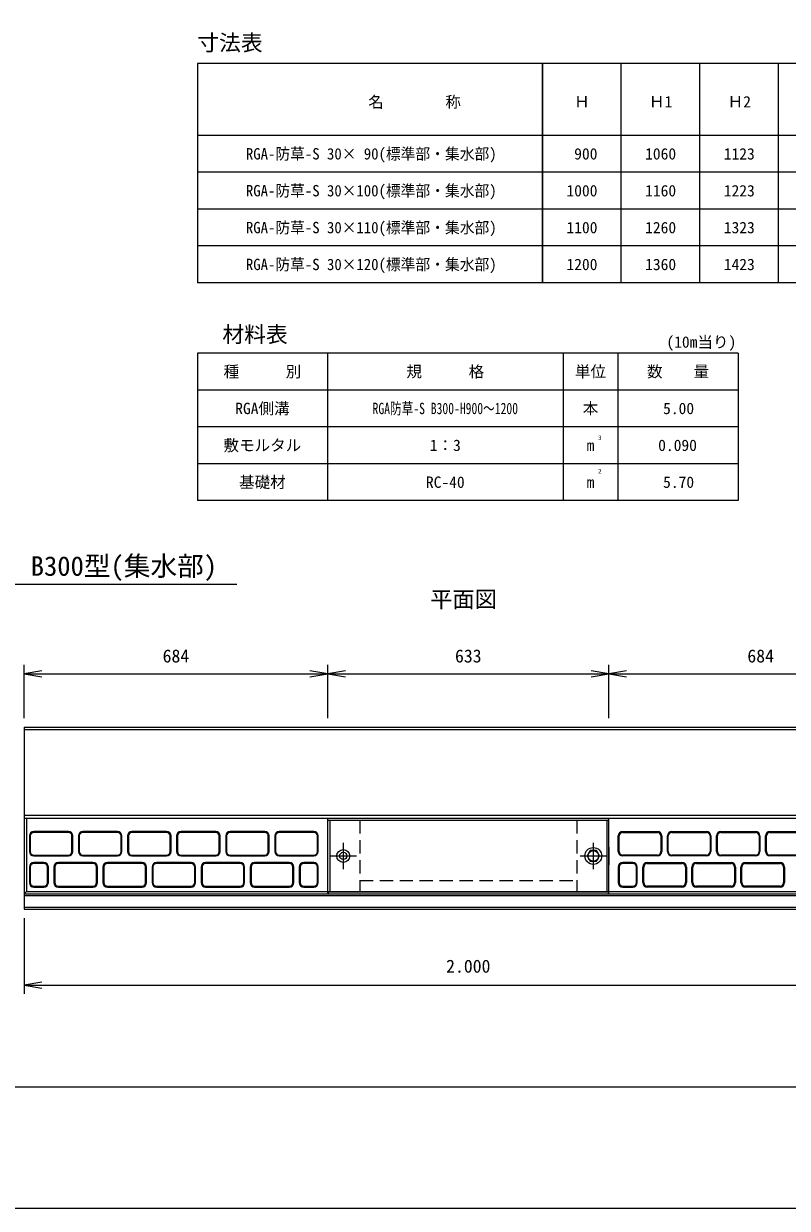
# Model space of a CAD drawing. Units: millimetres at full size, sheet at 1:20. Extents: x 0 to 8400, y 0 to 5940.
# Drawn here: x 5461 to 7180, y 0 to 2668 of the extents above; entities that cross this region are included whole.
import ezdxf
from ezdxf.enums import TextEntityAlignment as Align

# ---------------------------------------------------------------- set-up
doc = ezdxf.new("R2010")
doc.units = ezdxf.units.MM
doc.header["$LTSCALE"] = 20
doc.linetypes.add('USER4', pattern=[2.25, 1.5, -0.75])
doc.linetypes.add('USER5', pattern=[15, 9.375, -1.875, 1.875, -1.875])
for name, color, linetype, lineweight in [('1', 7, 'Continuous', 9), ('_0-0_0', 2, 'Continuous', 25), ('_1-9_20-FRAME', 2, 'Continuous', 25), ('CON2(細線）', 6, 'Continuous', 13), ('CON（太線）', 1, 'Continuous', 25), ('TEXT(細線）', 1, 'Continuous', 13), ('寸法線', 7, 'Continuous', 9), ('構造物-寸法', 7, 'Continuous', 9)]:
    doc.layers.add(name, color=color, linetype=linetype, lineweight=lineweight)
doc.styles.add('ＭＳ ゴシック', font='')
doc.styles.get('ＭＳ ゴシック').set_extended_font_data('MS Gothic')

# ---------------------------------------------------------------- blocks, each defined once
blk = doc.blocks.new('open_arrow')
at = {"color": 0, "linetype": 'Continuous', "lineweight": -2}
blk.add_lwpolyline([(7.5, 1.25), (0, 0), (7.5, -1.25)], dxfattribs=at)

msp = doc.modelspace()

# ---------------------------------------------------------------- linework, layer by layer
at = {"layer": '1'}
msp.add_line((5438.93, 1405.8), (5940.52, 1405.8), dxfattribs=at)
at = {"layer": '_0-0_0', "color": 4, "linetype": 'USER5'}
for p, q in [((6180.21, 823.15), (6180.21, 764.15)), ((6743.21, 823.15), (6743.21, 764.15)), ((6150.71, 793.65), (6209.71, 793.65)), ((6713.71, 793.65), (6772.71, 793.65))]:
    msp.add_line(p, q, dxfattribs=at)
at = {"layer": '_0-0_0'}
for p, q in [((6736.28, 805.65), (6729.35, 793.65)), ((6750.13, 805.65), (6736.28, 805.65)), ((6757.06, 793.65), (6750.13, 805.65)), ((6729.35, 793.65), (6736.28, 781.65)), ((6736.28, 781.65), (6750.13, 781.65)), ((6750.13, 781.65), (6757.06, 793.65))]:
    msp.add_line(p, q, dxfattribs=at)
at = {"layer": '_0-0_0', "color": 3}
msp.add_circle((6180.21, 793.65), 14.5, dxfattribs=at)
at = {"layer": '_0-0_0'}
for centre, radius in [((6180.21, 793.65), 8.25), ((6743.21, 793.65), 19), ((6743.21, 793.65), 12)]:
    msp.add_circle(centre, radius, dxfattribs=at)
at = {"layer": '_1-9_20-FRAME'}
for p, q in [((6145.21, 878.65), (6778.21, 878.65)), ((6145.21, 710.65), (6145.21, 878.65)), ((6145.21, 874.15), (6778.21, 874.15)), ((6149.71, 874.15), (6149.71, 713.15)), ((6773.71, 874.15), (6773.71, 713.15)), ((6778.21, 710.65), (6778.21, 878.65)), ((6145.21, 773.65), (6145.21, 813.65)), ((6778.21, 813.65), (6778.21, 773.65)), ((6145.21, 713.15), (6778.21, 713.15)), ((6145.21, 710.65), (6147.21, 708.65)), ((6147.21, 708.65), (6776.21, 708.65)), ((6778.21, 710.65), (6776.21, 708.65))]:
    msp.add_line(p, q, dxfattribs=at)
at = {"layer": '_1-9_20-FRAME', "linetype": 'USER4'}
for p, q in [((6217.21, 874.15), (6217.21, 713.15)), ((6706.21, 874.15), (6706.21, 713.15)), ((6217.21, 738.65), (6706.21, 738.65))]:
    msp.add_line(p, q, dxfattribs=at)
at = {"layer": 'CON2(細線）'}
for p, q in [((5461.71, 1078.65), (7461.71, 1078.65)), ((5466.65, 878.65), (5466.65, 713.42)), ((5466.65, 713.42), (5461.71, 708.65)), ((5466.65, 713.42), (7456.76, 713.42)), ((5461.71, 678.65), (7461.71, 678.65))]:
    msp.add_line(p, q, dxfattribs=at)
at = {"layer": 'CON2(細線）', "color": 2}
msp.add_line((7461.71, 884.65), (5461.71, 884.65), dxfattribs=at)
at = {"layer": 'CON（太線）'}
for p, q in [((5461.71, 1083.65), (5461.71, 673.65)), ((5461.71, 1083.65), (7461.71, 1083.65)), ((5461.71, 878.65), (7461.71, 878.65)), ((5461.71, 708.65), (7461.71, 708.65)), ((5461.71, 673.65), (7461.71, 673.65))]:
    msp.add_line(p, q, dxfattribs=at)
at = {"layer": 'TEXT(細線）'}
for p, q in [((5851.73, 2578.22), (5851.73, 2084.51)), ((7815.31, 2578.22), (5851.73, 2578.22)), ((6629.06, 2084.51), (6629.06, 2578.22)), ((6629.06, 2578.22), (6629.06, 2084.51)), ((6806.19, 2084.51), (6806.19, 2578.22)), ((6983.32, 2084.51), (6983.32, 2578.22)), ((7160.45, 2084.51), (7160.45, 2578.22)), ((7815.31, 2416.63), (5851.73, 2416.63)), ((7815.31, 2333.6), (5851.73, 2333.6)), ((7815.31, 2250.57), (5851.73, 2250.57)), ((7815.31, 2167.54), (5851.73, 2167.54)), ((7815.31, 2084.51), (5851.73, 2084.51)), ((5851.73, 1926.19), (5851.73, 1594.07)), ((7069.51, 1926.19), (5851.73, 1926.19)), ((6144.57, 1926.19), (6144.57, 1594.07)), ((6675.33, 1926.19), (6675.33, 1594.07)), ((6798.57, 1926.19), (6798.57, 1594.07)), ((7069.51, 1926.19), (7069.51, 1594.07)), ((7069.51, 1843.16), (5851.73, 1843.16)), ((7069.51, 1760.13), (5851.73, 1760.13)), ((7069.51, 1677.1), (5851.73, 1677.1)), ((7069.51, 1594.07), (5851.73, 1594.07))]:
    msp.add_line(p, q, dxfattribs=at)
at = {"layer": '構造物-寸法'}
for p, q in [((5461.71, 1103.65), (5461.71, 1224.09)), ((5461.71, 1204.09), (6145.21, 1204.09)), ((6145.21, 1103.65), (6145.21, 1224.09)), ((6145.21, 1103.65), (6145.21, 1224.09)), ((6145.21, 1204.09), (6778.21, 1204.09)), ((6778.21, 1103.65), (6778.21, 1224.09)), ((6778.21, 1103.65), (6778.21, 1224.09)), ((6778.21, 1204.09), (7461.71, 1204.09)), ((5473.46, 838.65), (5473.46, 803.65)), ((5475.46, 838.65), (5475.46, 803.65)), ((5561.46, 848.65), (5483.46, 848.65)), ((5561.46, 846.65), (5483.46, 846.65)), ((5569.46, 803.65), (5569.46, 838.65)), ((5571.46, 803.65), (5571.46, 838.65)), ((5583.96, 838.65), (5583.96, 803.65)), ((5585.96, 838.65), (5585.96, 803.65)), ((5671.96, 848.65), (5593.96, 848.65)), ((5671.96, 846.65), (5593.96, 846.65)), ((5679.96, 803.65), (5679.96, 838.65)), ((5681.96, 803.65), (5681.96, 838.65)), ((5694.46, 838.65), (5694.46, 803.65)), ((5696.46, 838.65), (5696.46, 803.65)), ((5782.46, 848.65), (5704.46, 848.65)), ((5782.46, 846.65), (5704.46, 846.65)), ((5790.46, 803.65), (5790.46, 838.65)), ((5792.46, 803.65), (5792.46, 838.65)), ((5804.96, 838.65), (5804.96, 803.65)), ((5806.96, 838.65), (5806.96, 803.65)), ((5892.96, 848.65), (5814.96, 848.65)), ((5892.96, 846.65), (5814.96, 846.65)), ((5900.96, 803.65), (5900.96, 838.65)), ((5902.96, 803.65), (5902.96, 838.65)), ((5915.46, 838.65), (5915.46, 803.65)), ((5917.46, 838.65), (5917.46, 803.65)), ((6003.46, 848.65), (5925.46, 848.65)), ((6003.46, 846.65), (5925.46, 846.65)), ((6011.46, 803.65), (6011.46, 838.65)), ((6013.46, 803.65), (6013.46, 838.65)), ((6025.96, 838.65), (6025.96, 803.65)), ((6027.96, 838.65), (6027.96, 803.65)), ((6113.96, 848.65), (6035.96, 848.65)), ((6113.96, 846.65), (6035.96, 846.65)), ((6121.96, 803.65), (6121.96, 838.65)), ((6123.96, 803.65), (6123.96, 838.65)), ((6799.46, 803.65), (6799.46, 838.65)), ((6801.46, 803.65), (6801.46, 838.65)), ((6809.46, 848.65), (6887.46, 848.65)), ((6809.46, 846.65), (6887.46, 846.65)), ((6895.46, 838.65), (6895.46, 803.65)), ((6897.46, 838.65), (6897.46, 803.65)), ((6909.96, 803.65), (6909.96, 838.65)), ((6911.96, 803.65), (6911.96, 838.65)), ((6919.96, 848.65), (6997.96, 848.65)), ((6919.96, 846.65), (6997.96, 846.65)), ((7005.96, 838.65), (7005.96, 803.65)), ((7007.96, 838.65), (7007.96, 803.65)), ((7020.46, 803.65), (7020.46, 838.65)), ((7022.46, 803.65), (7022.46, 838.65)), ((7030.46, 848.65), (7108.46, 848.65)), ((7030.46, 846.65), (7108.46, 846.65)), ((7116.46, 838.65), (7116.46, 803.65)), ((7118.46, 838.65), (7118.46, 803.65)), ((7130.96, 803.65), (7130.96, 838.65)), ((7132.96, 803.65), (7132.96, 838.65)), ((7140.96, 848.65), (7218.96, 848.65)), ((7140.96, 846.65), (7218.96, 846.65)), ((5483.46, 795.65), (5561.46, 795.65)), ((5483.46, 793.65), (5561.46, 793.65)), ((5506.21, 778.65), (5483.46, 778.65)), ((5506.21, 776.65), (5483.46, 776.65)), ((5616.71, 778.65), (5538.71, 778.65)), ((5616.71, 776.65), (5538.71, 776.65)), ((5593.96, 795.65), (5671.96, 795.65)), ((5593.96, 793.65), (5671.96, 793.65)), ((5727.21, 778.65), (5649.21, 778.65)), ((5727.21, 776.65), (5649.21, 776.65)), ((5704.46, 795.65), (5782.46, 795.65)), ((5704.46, 793.65), (5782.46, 793.65)), ((5837.71, 778.65), (5759.71, 778.65)), ((5837.71, 776.65), (5759.71, 776.65)), ((5814.96, 795.65), (5892.96, 795.65)), ((5814.96, 793.65), (5892.96, 793.65)), ((5948.21, 778.65), (5870.21, 778.65)), ((5948.21, 776.65), (5870.21, 776.65)), ((5925.46, 795.65), (6003.46, 795.65)), ((5925.46, 793.65), (6003.46, 793.65)), ((6058.71, 778.65), (5980.71, 778.65)), ((6058.71, 776.65), (5980.71, 776.65)), ((6035.96, 795.65), (6113.96, 795.65)), ((6035.96, 793.65), (6113.96, 793.65)), ((6113.96, 778.65), (6091.21, 778.65)), ((6113.96, 776.65), (6091.21, 776.65)), ((6887.46, 795.65), (6809.46, 795.65)), ((6887.46, 793.65), (6809.46, 793.65)), ((6832.21, 778.65), (6809.46, 778.65)), ((6832.21, 776.65), (6809.46, 776.65)), ((6864.71, 778.65), (6942.71, 778.65)), ((6864.71, 776.65), (6942.71, 776.65)), ((6997.96, 795.65), (6919.96, 795.65)), ((6997.96, 793.65), (6919.96, 793.65)), ((6975.21, 778.65), (7053.21, 778.65)), ((6975.21, 776.65), (7053.21, 776.65)), ((7108.46, 795.65), (7030.46, 795.65)), ((7108.46, 793.65), (7030.46, 793.65)), ((7085.71, 778.65), (7163.71, 778.65)), ((7085.71, 776.65), (7163.71, 776.65)), ((7218.96, 795.65), (7140.96, 795.65)), ((7218.96, 793.65), (7140.96, 793.65)), ((5473.46, 768.65), (5473.46, 733.65)), ((5475.46, 768.65), (5475.46, 733.65)), ((5514.21, 733.65), (5514.21, 768.65)), ((5516.21, 733.65), (5516.21, 768.65)), ((5528.71, 768.65), (5528.71, 733.65)), ((5530.71, 768.65), (5530.71, 733.65)), ((5624.71, 733.65), (5624.71, 768.65)), ((5626.71, 733.65), (5626.71, 768.65)), ((5639.21, 768.65), (5639.21, 733.65)), ((5641.21, 768.65), (5641.21, 733.65)), ((5735.21, 733.65), (5735.21, 768.65)), ((5737.21, 733.65), (5737.21, 768.65)), ((5749.71, 768.65), (5749.71, 733.65)), ((5751.71, 768.65), (5751.71, 733.65)), ((5845.71, 733.65), (5845.71, 768.65)), ((5847.71, 733.65), (5847.71, 768.65)), ((5860.21, 768.65), (5860.21, 733.65)), ((5862.21, 768.65), (5862.21, 733.65)), ((5956.21, 733.65), (5956.21, 768.65)), ((5958.21, 733.65), (5958.21, 768.65)), ((5970.71, 768.65), (5970.71, 733.65)), ((5972.71, 768.65), (5972.71, 733.65)), ((6066.71, 733.65), (6066.71, 768.65)), ((6068.71, 733.65), (6068.71, 768.65)), ((6081.21, 768.65), (6081.21, 733.65)), ((6083.21, 768.65), (6083.21, 733.65)), ((6121.96, 733.65), (6121.96, 768.65)), ((6123.96, 733.65), (6123.96, 768.65)), ((6799.46, 768.65), (6799.46, 733.65)), ((6801.46, 768.65), (6801.46, 733.65)), ((6840.21, 733.65), (6840.21, 768.65)), ((6842.21, 733.65), (6842.21, 768.65)), ((6854.71, 733.65), (6854.71, 768.65)), ((6856.71, 733.65), (6856.71, 768.65)), ((6950.71, 768.65), (6950.71, 733.65)), ((6952.71, 768.65), (6952.71, 733.65)), ((6965.21, 733.65), (6965.21, 768.65)), ((6967.21, 733.65), (6967.21, 768.65)), ((7061.21, 768.65), (7061.21, 733.65)), ((7063.21, 768.65), (7063.21, 733.65)), ((7075.71, 733.65), (7075.71, 768.65)), ((7077.71, 733.65), (7077.71, 768.65)), ((7171.71, 768.65), (7171.71, 733.65)), ((7173.71, 768.65), (7173.71, 733.65)), ((5483.46, 725.65), (5506.21, 725.65)), ((5483.46, 723.65), (5506.21, 723.65)), ((5538.71, 725.65), (5616.71, 725.65)), ((5538.71, 723.65), (5616.71, 723.65)), ((5649.21, 725.65), (5727.21, 725.65)), ((5649.21, 723.65), (5727.21, 723.65)), ((5759.71, 725.65), (5837.71, 725.65)), ((5759.71, 723.65), (5837.71, 723.65)), ((5870.21, 725.65), (5948.21, 725.65)), ((5870.21, 723.65), (5948.21, 723.65)), ((5980.71, 725.65), (6058.71, 725.65)), ((5980.71, 723.65), (6058.71, 723.65)), ((6091.21, 725.65), (6113.96, 725.65)), ((6091.21, 723.65), (6113.96, 723.65)), ((6809.46, 725.65), (6832.21, 725.65)), ((6809.46, 723.65), (6832.21, 723.65)), ((6942.71, 725.65), (6864.71, 725.65)), ((6942.71, 723.65), (6864.71, 723.65)), ((7053.21, 725.65), (6975.21, 725.65)), ((7053.21, 723.65), (6975.21, 723.65)), ((7163.71, 725.65), (7085.71, 725.65)), ((7163.71, 723.65), (7085.71, 723.65)), ((5461.71, 704.76), (7461.71, 704.76)), ((5461.71, 653.65), (5461.71, 482.87)), ((5461.71, 502.87), (7461.71, 502.87))]:
    msp.add_line(p, q, dxfattribs=at)
at = {"layer": '構造物-寸法', "color": 2}
msp.add_lwpolyline([(0, 5940), (0, 0), (8400, 0), (8400, 5940)], close=True, dxfattribs=at)
at = {"layer": '構造物-寸法'}
msp.add_lwpolyline([(200, 5813.45), (200, 273.45), (8200, 273.45), (8200, 5813.45)], close=True, dxfattribs=at)
for centre, radius, start, end in [((5483.46, 838.65), 10, 90, 180), ((5483.46, 838.65), 8, 90, 180), ((5561.46, 838.65), 10, 0, 90), ((5561.46, 838.65), 8, 0, 90), ((5593.96, 838.65), 10, 90, 180), ((5593.96, 838.65), 8, 90, 180), ((5671.96, 838.65), 10, 0, 90), ((5671.96, 838.65), 8, 0, 90), ((5704.46, 838.65), 10, 90, 180), ((5704.46, 838.65), 8, 90, 180), ((5782.46, 838.65), 10, 0, 90), ((5782.46, 838.65), 8, 0, 90), ((5814.96, 838.65), 10, 90, 180), ((5814.96, 838.65), 8, 90, 180), ((5892.96, 838.65), 10, 0, 90), ((5892.96, 838.65), 8, 0, 90), ((5925.46, 838.65), 10, 90, 180), ((5925.46, 838.65), 8, 90, 180), ((6003.46, 838.65), 10, 0, 90), ((6003.46, 838.65), 8, 0, 90), ((6035.96, 838.65), 10, 90, 180), ((6035.96, 838.65), 8, 90, 180), ((6113.96, 838.65), 10, 0, 90), ((6113.96, 838.65), 8, 0, 90), ((6809.46, 838.65), 10, 90, 180), ((6809.46, 838.65), 8, 90, 180), ((6887.46, 838.65), 10, 0, 90), ((6887.46, 838.65), 8, 0, 90), ((6919.96, 838.65), 10, 90, 180), ((6919.96, 838.65), 8, 90, 180), ((6997.96, 838.65), 10, 0, 90), ((6997.96, 838.65), 8, 0, 90), ((7030.46, 838.65), 10, 90, 180), ((7030.46, 838.65), 8, 90, 180), ((7108.46, 838.65), 10, 0, 90), ((7108.46, 838.65), 8, 0, 90), ((7140.96, 838.65), 10, 90, 180), ((7140.96, 838.65), 8, 90, 180), ((5483.46, 803.65), 10, 180, 270), ((5483.46, 803.65), 8, 180, 270), ((5561.46, 803.65), 10, 270, 0), ((5561.46, 803.65), 8, 270, 0), ((5593.96, 803.65), 10, 180, 270), ((5593.96, 803.65), 8, 180, 270), ((5671.96, 803.65), 10, 270, 0), ((5671.96, 803.65), 8, 270, 0), ((5704.46, 803.65), 10, 180, 270), ((5704.46, 803.65), 8, 180, 270), ((5782.46, 803.65), 10, 270, 0), ((5782.46, 803.65), 8, 270, 0), ((5814.96, 803.65), 10, 180, 270), ((5814.96, 803.65), 8, 180, 270), ((5892.96, 803.65), 10, 270, 0), ((5892.96, 803.65), 8, 270, 0), ((5925.46, 803.65), 10, 180, 270), ((5925.46, 803.65), 8, 180, 270), ((6003.46, 803.65), 10, 270, 0), ((6003.46, 803.65), 8, 270, 0), ((6035.96, 803.65), 10, 180, 270), ((6035.96, 803.65), 8, 180, 270), ((6113.96, 803.65), 10, 270, 0), ((6113.96, 803.65), 8, 270, 0), ((6809.46, 803.65), 10, 180, 270), ((6809.46, 803.65), 8, 180, 270), ((6887.46, 803.65), 10, 270, 0), ((6887.46, 803.65), 8, 270, 0), ((6919.96, 803.65), 10, 180, 270), ((6919.96, 803.65), 8, 180, 270), ((6997.96, 803.65), 10, 270, 0), ((6997.96, 803.65), 8, 270, 0), ((7030.46, 803.65), 10, 180, 270), ((7030.46, 803.65), 8, 180, 270), ((7108.46, 803.65), 10, 270, 0), ((7108.46, 803.65), 8, 270, 0), ((7140.96, 803.65), 10, 180, 270), ((7140.96, 803.65), 8, 180, 270), ((5483.46, 768.65), 10, 90, 180), ((5483.46, 768.65), 8, 90, 180), ((5506.21, 768.65), 10, 0, 90), ((5506.21, 768.65), 8, 0, 90), ((5538.71, 768.65), 10, 90, 180), ((5538.71, 768.65), 8, 90, 180), ((5616.71, 768.65), 10, 0, 90), ((5616.71, 768.65), 8, 0, 90), ((5649.21, 768.65), 10, 90, 180), ((5649.21, 768.65), 8, 90, 180), ((5727.21, 768.65), 10, 0, 90), ((5727.21, 768.65), 8, 0, 90), ((5759.71, 768.65), 10, 90, 180), ((5759.71, 768.65), 8, 90, 180), ((5837.71, 768.65), 10, 0, 90), ((5837.71, 768.65), 8, 0, 90), ((5870.21, 768.65), 10, 90, 180), ((5870.21, 768.65), 8, 90, 180), ((5948.21, 768.65), 10, 0, 90), ((5948.21, 768.65), 8, 0, 90), ((5980.71, 768.65), 10, 90, 180), ((5980.71, 768.65), 8, 90, 180), ((6058.71, 768.65), 10, 0, 90), ((6058.71, 768.65), 8, 0, 90), ((6091.21, 768.65), 10, 90, 180), ((6091.21, 768.65), 8, 90, 180), ((6113.96, 768.65), 10, 0, 90), ((6113.96, 768.65), 8, 0, 90), ((6809.46, 768.65), 10, 90, 180), ((6809.46, 768.65), 8, 90, 180), ((6832.21, 768.65), 10, 0, 90), ((6832.21, 768.65), 8, 0, 90), ((6864.71, 768.65), 10, 90, 180), ((6864.71, 768.65), 8, 90, 180), ((6942.71, 768.65), 10, 0, 90), ((6942.71, 768.65), 8, 0, 90), ((6975.21, 768.65), 10, 90, 180), ((6975.21, 768.65), 8, 90, 180), ((7053.21, 768.65), 10, 0, 90), ((7053.21, 768.65), 8, 0, 90), ((7085.71, 768.65), 10, 90, 180), ((7085.71, 768.65), 8, 90, 180), ((7163.71, 768.65), 10, 0, 90), ((7163.71, 768.65), 8, 0, 90), ((5483.46, 733.65), 10, 180, 270), ((5483.46, 733.65), 8, 180, 270), ((5506.21, 733.65), 10, 270, 0), ((5506.21, 733.65), 8, 270, 0), ((5538.71, 733.65), 10, 180, 270), ((5538.71, 733.65), 8, 180, 270), ((5616.71, 733.65), 10, 270, 0), ((5616.71, 733.65), 8, 270, 0), ((5649.21, 733.65), 10, 180, 270), ((5649.21, 733.65), 8, 180, 270), ((5727.21, 733.65), 10, 270, 0), ((5727.21, 733.65), 8, 270, 0), ((5759.71, 733.65), 10, 180, 270), ((5759.71, 733.65), 8, 180, 270), ((5837.71, 733.65), 10, 270, 0), ((5837.71, 733.65), 8, 270, 0), ((5870.21, 733.65), 10, 180, 270), ((5870.21, 733.65), 8, 180, 270), ((5948.21, 733.65), 10, 270, 0), ((5948.21, 733.65), 8, 270, 0), ((5980.71, 733.65), 10, 180, 270), ((5980.71, 733.65), 8, 180, 270), ((6058.71, 733.65), 10, 270, 0), ((6058.71, 733.65), 8, 270, 0), ((6091.21, 733.65), 10, 180, 270), ((6091.21, 733.65), 8, 180, 270), ((6113.96, 733.65), 10, 270, 0), ((6113.96, 733.65), 8, 270, 0), ((6809.46, 733.65), 10, 180, 270), ((6809.46, 733.65), 8, 180, 270), ((6832.21, 733.65), 10, 270, 0), ((6832.21, 733.65), 8, 270, 0), ((6864.71, 733.65), 10, 180, 270), ((6864.71, 733.65), 8, 180, 270), ((6942.71, 733.65), 10, 270, 0), ((6942.71, 733.65), 8, 270, 0), ((6975.21, 733.65), 10, 180, 270), ((6975.21, 733.65), 8, 180, 270), ((7053.21, 733.65), 10, 270, 0), ((7053.21, 733.65), 8, 270, 0), ((7085.71, 733.65), 10, 180, 270), ((7085.71, 733.65), 8, 180, 270), ((7163.71, 733.65), 10, 270, 0), ((7163.71, 733.65), 8, 270, 0)]:
    msp.add_arc(centre, radius, start, end, dxfattribs=at)

# ---------------------------------------------------------------- block references
at = {"layer": '構造物-寸法', "xscale": 5.33, "yscale": 5.33}
for p in [(5461.71, 1204.09), (6145.21, 1204.09), (6778.21, 1204.09), (5461.71, 502.87)]:
    msp.add_blockref('open_arrow', p, dxfattribs=at)
at = {"layer": '構造物-寸法', "xscale": 5.33, "yscale": 5.33, "rotation": 180}
for p in [(6145.21, 1204.09), (6778.21, 1204.09)]:
    msp.add_blockref('open_arrow', p, dxfattribs=at)

# ---------------------------------------------------------------- texts
at = {"layer": 'TEXT(細線）', "style": 'ＭＳ ゴシック'}
for s, p in [('寸法表', (5851.71, 2596.62)), ('材料表', (5908.11, 1939.65))]:
    msp.add_text(s, height=35.92, dxfattribs=at).set_placement(p, align=Align.BOTTOM_LEFT)
for s, height, p in [('名\u3000\u3000\u3000\u3000称', 25.48, (6340.72, 2492.03)), ('Ｈ', 25.66, (6717.62, 2492.42)), ('Ｈ1', 25.66, (6894.76, 2492.42)), ('Ｈ2', 25.66, (7071.89, 2492.42)), (' 900', 25.66, (6717.62, 2375.12)), ('1060', 25.66, (6894.76, 2375.12)), ('1123', 25.66, (7071.89, 2375.12)), ('1000', 25.66, (6717.62, 2292.09)), ('1160', 25.66, (6894.76, 2292.09)), ('1223', 25.66, (7071.89, 2292.09)), ('1100', 25.66, (6717.62, 2209.06)), ('1260', 25.66, (6894.76, 2209.06)), ('1323', 25.66, (7071.89, 2209.06)), ('1200', 25.66, (6717.62, 2126.03)), ('1360', 25.66, (6894.76, 2126.03)), ('1423', 25.66, (7071.89, 2126.03)), ('種\u3000\u3000\u3000別', 25.66, (5998.15, 1884.68)), ('規\u3000\u3000\u3000格', 25.66, (6409.95, 1884.68)), ('単位', 25.66, (6736.95, 1884.68)), ('数    量', 25.66, (6934.04, 1884.68)), ('RGA側溝', 25.66, (5998.15, 1801.65)), ('本', 25.66, (6736.95, 1801.65)), ('5.00 ', 25.66, (6943.95, 1801.65)), ('敷モルタル', 25.66, (5998.15, 1718.62)), ('3', 10.26, (6757.85, 1735.76)), ('1：3', 25.66, (6409.95, 1718.62)), ('m', 25.66, (6736.95, 1718.62)), ('0.090', 25.66, (6932.88, 1718.62)), ('2', 10.26, (6757.85, 1660.43)), ('基礎材', 25.66, (5998.15, 1635.59)), ('RC-40', 25.66, (6409.95, 1635.59)), ('m', 25.66, (6736.95, 1635.59)), ('5.70 ', 25.66, (6943.95, 1635.59))]:
    msp.add_text(s, height=height, dxfattribs=at).set_placement(p, align=Align.MIDDLE_CENTER)
for s, width, p in [('RGA-防草-S 30× 90(標準部・集水部)', 0.95, (6243.3, 2375.12)), ('RGA-防草-S 30×100(標準部・集水部)', 0.95, (6243.3, 2292.09)), ('RGA-防草-S 30×110(標準部・集水部)', 0.95, (6243.3, 2209.06)), ('RGA-防草-S 30×120(標準部・集水部)', 0.95, (6243.3, 2126.03)), ('RGA防草-S B300-H900～1200', 0.75, (6409.95, 1801.65))]:
    msp.add_text(s, height=25.66, dxfattribs=dict(at, width=width)).set_placement(p, align=Align.MIDDLE_CENTER)
msp.add_text('(10m当り)', height=25.66, dxfattribs=at).set_placement((7065.08, 1930.74), align=Align.BOTTOM_RIGHT)
at = {"layer": '寸法線', "style": 'ＭＳ ゴシック'}
for s, height, p in [('B300型(集水部)', 43.99, (5476.49, 1411.5)), ('平面図', 36.66, (6376.08, 1342.42))]:
    msp.add_text(s, height=height, dxfattribs=at).set_placement(p, align=Align.BOTTOM_LEFT)
at = {"layer": '構造物-寸法', "style": 'ＭＳ ゴシック'}
for s, p in [('684', (5803.46, 1244.09)), ('633', (6461.71, 1244.09)), ('684', (7119.96, 1244.09)), ('2.000', (6461.71, 545.41))]:
    msp.add_text(s, height=29.33, dxfattribs=at).set_placement(p, align=Align.MIDDLE_CENTER)

doc.saveas('drawing.dxf')
